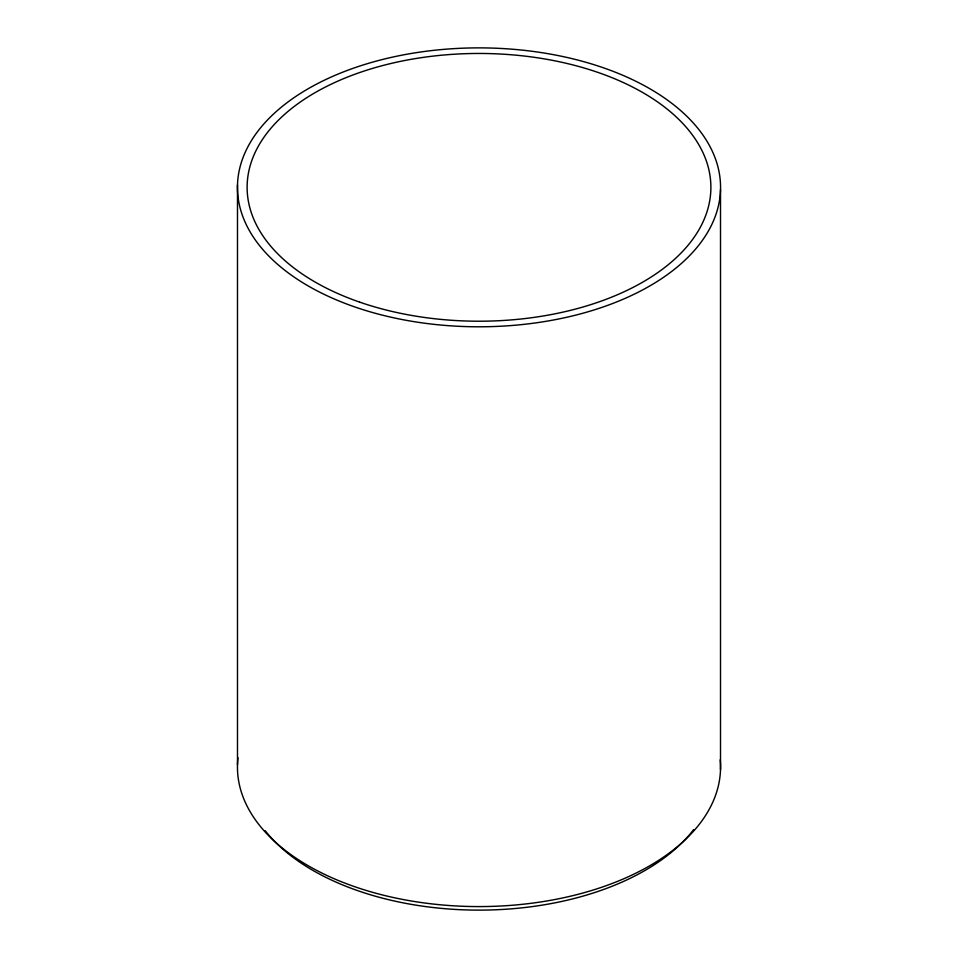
<?xml version="1.0" encoding="UTF-8"?>
<svg xmlns="http://www.w3.org/2000/svg" width="958" height="958" viewBox="0 0 958 958"><rect width="100%" height="100%" fill="white"/><g stroke="black" fill="none" stroke-linecap="round" stroke-linejoin="round"><path stroke-width="1.44" d="M720.512 189.768A241.548 139.461 0 0 1 354.592 306.871A241.548 139.461 0 0 1 361.896 65.36A241.548 139.461 0 0 1 720.512 189.768L720.512 769.561M237.488 184.906L237.488 764.688M693.616 829.652A234.926 135.641 0 0 1 480.03 910.124A234.926 135.641 0 0 1 265.222 830.73M720.212 759.826A241.548 139.461 0 0 1 477.192 906.579A241.548 139.461 0 0 1 238.003 757.742M359.573 302.093A231.884 133.88 0 0 0 710.848 189.672A231.884 133.88 0 0 0 366.579 70.245A231.884 133.88 0 0 0 359.573 302.093"/></g></svg>
